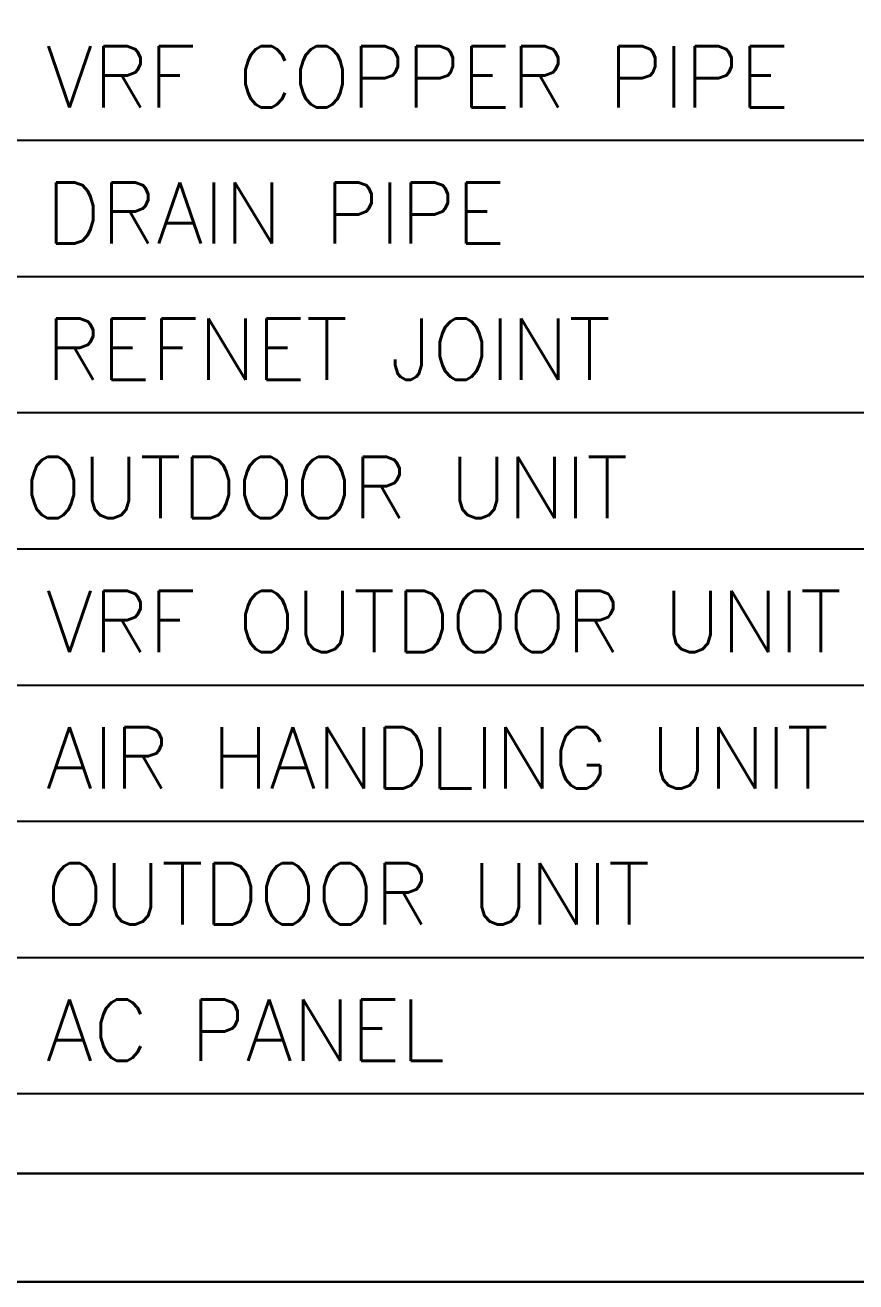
# Model space of a CAD drawing. Header units: millimetres. Extents: x 3552052 to 4144896, y -707811 to -630695.
# Drawn here: x 3978417 to 3980193, y -666235 to -663547 of the extents above; entities that cross this region are included whole.
import ezdxf

# ---------------------------------------------------------------- set-up
doc = ezdxf.new("R2010")
doc.units = ezdxf.units.MM
doc.header["$LTSCALE"] = 6
doc.header["$MEASUREMENT"] = 0
doc.linetypes.add('ACAD_ISO04W100', pattern=[30, 24, -3, 0, -3])
doc.layers.get('0').update_dxf_attribs({"linetype": 'CONTINUOUS', "lineweight": 0})
doc.layers.add('axes', color=40, linetype='ACAD_ISO04W100', lineweight=0)
doc.layers.add('ELE-LIGHTING WIRRING', color=7, linetype='CONTINUOUS', lineweight=0)
doc.styles.get("Standard").update_dxf_attribs({"font": 'SIMPLEX'})

msp = doc.modelspace()

# ---------------------------------------------------------------- linework, layer by layer
at = {"color": 7, "lineweight": 30}
for points in [[(4004488.3, -634223.7), (4004488.3, -666235.1), (3959407.1, -666235.1), (3959407.1, -634223.7)], [(4004256.4, -634455.5), (4004256.4, -666003.3), (3959638.9, -666003.3), (3959638.9, -634455.5)]]:
    msp.add_lwpolyline(points, close=True, dxfattribs=at)
at = {"layer": 'axes', "color": 7, "linetype": 'ByBlock', "lineweight": -3}
for p, q in [((3976706.8, -663792.9), (3981706.8, -663792.9)), ((3976706.8, -664084.3), (3981706.8, -664084.3)), ((3976706.8, -664375.6), (3981706.8, -664375.6)), ((3976706.8, -664666.9), (3981706.8, -664666.9)), ((3976706.8, -664958.3), (3981706.8, -664958.3)), ((3976706.8, -665249.6), (3981706.8, -665249.6)), ((3976706.8, -665540.9), (3981706.8, -665540.9)), ((3976706.8, -665832.3), (3981706.8, -665832.3))]:
    msp.add_line(p, q, dxfattribs=at)

# ---------------------------------------------------------------- texts
at = {"layer": 'ELE-LIGHTING WIRRING', "color": 7, "lineweight": -3, "char_height": 131.059, "width": 3646.259, "attachment_point": 1}
for s, insert in [('{\\C256;VRF COPPER PIPE}', (3978461.4, -663591.6)), ('{\\C256;DRAIN PIPE}', (3978461.4, -663882.9)), ('{\\C256;REFNET JOINT}', (3978461.4, -664174.3)), ('{\\C256; OUTDOOR UNIT}', (3978324.7, -664470.2)), ('{\\C256;VRF OUTDOOR UNIT}', (3978461.4, -664756.9)), ('{\\C256;AIR HANDLING UNIT}', (3978461.4, -665048.3)), ('{\\C256;OUTDOOR UNIT}', (3978461.4, -665339.6)), ('{\\C256;AC PANEL}', (3978461.4, -665630.9))]:
    msp.add_mtext(s, dxfattribs=dict(at, insert=insert))

doc.saveas('drawing.dxf')
